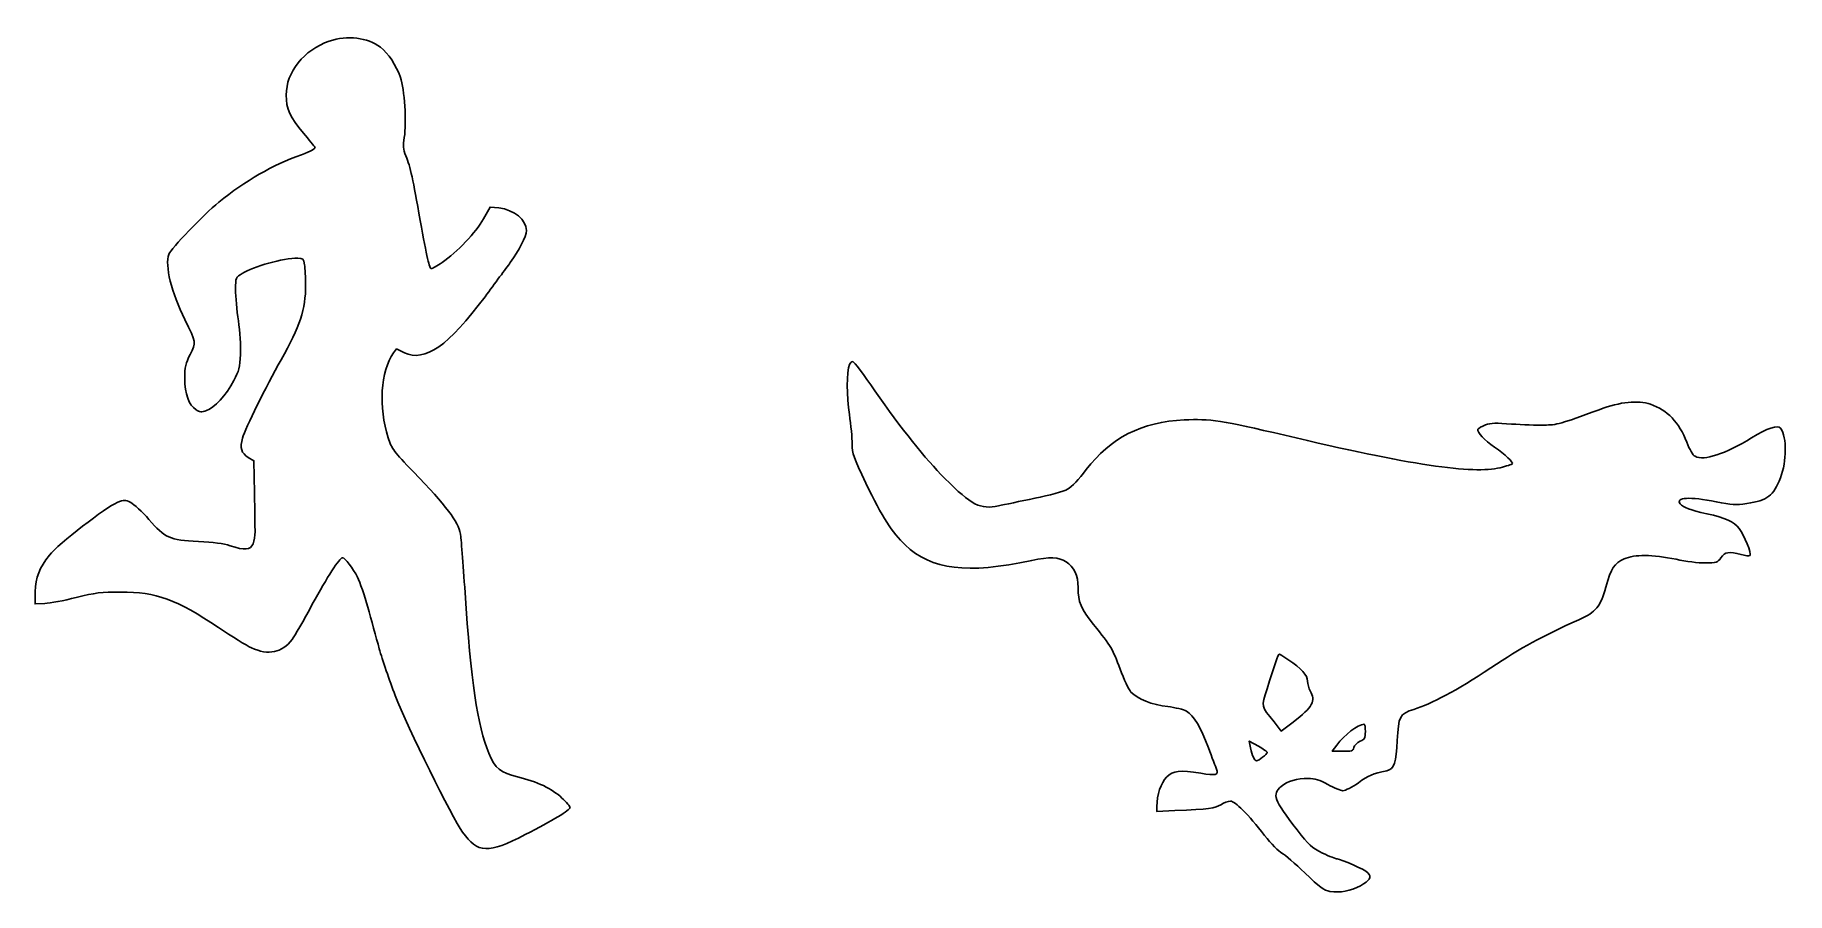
# Model space of a CAD drawing. Header units: centimetres. Extents: x -17.6 to 17.7, y -8.6 to 8.7.
import ezdxf

# ---------------------------------------------------------------- set-up
doc = ezdxf.new("R2010")
doc.units = ezdxf.units.CM
doc.header["$MEASUREMENT"] = 0
doc.layers.add('Layer 1', color=7, linetype='Continuous')

msp = doc.modelspace()

# ---------------------------------------------------------------- linework, layer by layer
at = {"layer": 'Layer 1'}
for points, knots in [([(-11.69458, 8.53369), (-12.21316, 8.35377), (-12.56241, 7.91633), (-12.56241, 7.44713), (-12.56241, 7.44713), (-12.56594, 7.17549), (-12.48127, 6.99205), (-12.21669, 6.6816), (-12.21669, 6.6816), (-12.1038, 6.54754), (-11.99797, 6.42054), (-11.98386, 6.39585), (-11.98386, 6.39585), (-11.96622, 6.37116), (-12.06147, 6.32177), (-12.2555, 6.24768), (-12.2555, 6.24768), (-12.84464, 6.03601), (-13.38086, 5.72557), (-13.91708, 5.29165), (-13.91708, 5.29165), (-14.23811, 5.02707), (-14.88016, 4.36032), (-14.92602, 4.24037), (-14.92602, 4.24037), (-15.01069, 4.02165), (-14.8731, 3.46426), (-14.60499, 2.92804), (-14.60499, 2.92804), (-14.36863, 2.45532), (-14.37216, 2.4659), (-14.49563, 2.22248), (-14.49563, 2.22248), (-14.59088, 2.04256), (-14.60499, 1.97906), (-14.60499, 1.73917), (-14.60499, 1.73917), (-14.60499, 1.4252), (-14.52385, 1.20648), (-14.37921, 1.11123), (-14.37921, 1.11123), (-14.30513, 1.06184), (-14.26985, 1.05831), (-14.16754, 1.09359), (-14.16754, 1.09359), (-14.01232, 1.14298), (-13.77243, 1.40403), (-13.61721, 1.69684), (-13.61721, 1.69684), (-13.5149, 1.89087), (-13.49374, 1.96495), (-13.48315, 2.22248), (-13.48315, 2.22248), (-13.47609, 2.39534), (-13.49373, 2.68462), (-13.52548, 2.90334), (-13.52548, 2.90334), (-13.55723, 3.11148), (-13.58192, 3.3937), (-13.58192, 3.52776), (-13.58192, 3.52776), (-13.58192, 3.7747), (-13.58192, 3.7747), (-13.44786, 3.85584), (-13.44786, 3.85584), (-13.21855, 4.00048), (-12.62942, 4.16276), (-12.32603, 4.16276), (-12.32603, 4.16276), (-12.22372, 4.16276), (-12.21314, 4.15218), (-12.19197, 4.03223), (-12.19197, 4.03223), (-12.18139, 3.95815), (-12.1708, 3.77117), (-12.1708, 3.61595), (-12.1708, 3.61595), (-12.1708, 3.14323), (-12.29074, 2.77987), (-12.66469, 2.11664), (-12.66469, 2.11664), (-12.97161, 1.57689), (-13.38436, 0.74081), (-13.4408, 0.53972), (-13.4408, 0.53972), (-13.50077, 0.34569), (-13.46549, 0.2328), (-13.32791, 0.15166), (-13.32791, 0.15166), (-13.32791, 0.15166), (-13.21149, 0.08463), (-13.21149, 0.08463), (-13.21149, 0.08463), (-13.21149, 0.08463), (-13.20091, -0.56448), (-13.20091, -0.56448), (-13.20091, -0.56448), (-13.19738, -0.92431), (-13.19033, -1.27709), (-13.19033, -1.35117), (-13.19033, -1.35117), (-13.1868, -1.42525), (-13.20797, -1.53109), (-13.22914, -1.59106), (-13.22914, -1.59106), (-13.28206, -1.71453), (-13.402, -1.72512), (-13.69128, -1.62987), (-13.69128, -1.62987), (-13.81828, -1.58401), (-14.03347, -1.55579), (-14.32981, -1.54168), (-14.32981, -1.54168), (-14.91542, -1.51346), (-15.00362, -1.47465), (-15.32817, -1.10071), (-15.32817, -1.10071), (-15.46223, -0.94549), (-15.62803, -0.79027), (-15.69506, -0.75852), (-15.69506, -0.75852), (-15.80442, -0.70208), (-15.82206, -0.70208), (-15.9667, -0.75852), (-15.9667, -0.75852), (-16.17837, -0.83966), (-17.15909, -1.59813), (-17.33195, -1.81685), (-17.33195, -1.81685), (-17.53303, -2.07085), (-17.61064, -2.26841), (-17.6177, -2.55416), (-17.6177, -2.55416), (-17.6177, -2.55416), (-17.62123, -2.8011), (-17.62123, -2.8011), (-17.62123, -2.8011), (-17.62123, -2.8011), (-17.4272, -2.79052), (-17.4272, -2.79052), (-17.4272, -2.79052), (-17.32137, -2.78699), (-17.03562, -2.73408), (-16.7922, -2.67058), (-16.7922, -2.67058), (-16.4112, -2.57533), (-16.28773, -2.56122), (-15.89262, -2.56122), (-15.89262, -2.56122), (-15.18706, -2.55769), (-14.7602, -2.71291), (-13.92765, -3.27736), (-13.92765, -3.27736), (-13.66307, -3.45375), (-13.36321, -3.63719), (-13.2609, -3.68658), (-13.2609, -3.68658), (-12.92223, -3.8418), (-12.64707, -3.78536), (-12.44246, -3.51725), (-12.44246, -3.51725), (-12.3966, -3.45375), (-12.21315, -3.13625), (-12.03677, -2.80817), (-12.03677, -2.80817), (-11.73691, -2.26136), (-11.48644, -1.86978), (-11.42646, -1.86978), (-11.42646, -1.86978), (-11.3806, -1.86978), (-11.21479, -2.0885), (-11.1266, -2.26489), (-11.1266, -2.26489), (-11.07721, -2.36014), (-10.98549, -2.63178), (-10.91846, -2.86814), (-10.91846, -2.86814), (-10.85496, -3.1045), (-10.74913, -3.48197), (-10.68915, -3.70422), (-10.68915, -3.70422), (-10.62565, -3.92647), (-10.48101, -4.34628), (-10.36812, -4.64261), (-10.36812, -4.64261), (-10.11059, -5.29525), (-9.22512, -7.09794), (-9.00993, -7.3978), (-9.00993, -7.3978), (-8.70301, -7.82819), (-8.4984, -7.83524), (-7.74699, -7.44719), (-7.74699, -7.44719), (-7.20018, -7.16497), (-6.84388, -6.94977), (-6.84388, -6.90038), (-6.84388, -6.90038), (-6.84388, -6.88274), (-6.91796, -6.79455), (-7.00969, -6.70988), (-7.00969, -6.70988), (-7.20372, -6.52291), (-7.51416, -6.37474), (-7.90575, -6.28302), (-7.90575, -6.28302), (-8.24794, -6.20188), (-8.35378, -6.11721), (-8.48078, -5.80677), (-8.48078, -5.80677), (-8.71009, -5.25644), (-8.84414, -4.33569), (-8.96056, -2.57533), (-8.96056, -2.57533), (-8.99937, -1.98266), (-9.0417, -1.44997), (-9.05228, -1.39352), (-9.05228, -1.39352), (-9.10167, -1.13952), (-9.3345, -0.8326), (-10.00125, -0.14116), (-10.00125, -0.14116), (-10.39636, 0.26806), (-10.43164, 0.31745), (-10.50925, 0.54676), (-10.50925, 0.54676), (-10.70681, 1.15707), (-10.66094, 1.89084), (-10.39989, 2.2542), (-10.39989, 2.2542), (-10.39989, 2.2542), (-10.33992, 2.33534), (-10.33992, 2.33534), (-10.33992, 2.33534), (-10.33992, 2.33534), (-10.18117, 2.25773), (-10.18117, 2.25773), (-10.18117, 2.25773), (-9.77195, 2.0637), (-9.29217, 2.39884), (-8.55839, 3.38662), (-8.55839, 3.38662), (-8.36436, 3.64768), (-8.13506, 3.95812), (-8.05039, 4.07454), (-8.05039, 4.07454), (-7.87047, 4.31796), (-7.72583, 4.60018), (-7.72583, 4.72012), (-7.72583, 4.72012), (-7.72583, 4.93884), (-7.96572, 5.1364), (-8.28322, 5.1752), (-8.28322, 5.1752), (-8.28322, 5.1752), (-8.45608, 5.19284), (-8.45608, 5.19284), (-8.45608, 5.19284), (-8.45608, 5.19284), (-8.59014, 4.95295), (-8.59014, 4.95295), (-8.59014, 4.95295), (-8.73831, 4.68131), (-9.12283, 4.27914), (-9.4227, 4.07806), (-9.4227, 4.07806), (-9.52501, 4.0075), (-9.62378, 3.95106), (-9.63789, 3.95106), (-9.63789, 3.95106), (-9.68022, 3.95106), (-9.72961, 4.17684), (-9.86367, 4.9212), (-9.86367, 4.9212), (-10.00831, 5.75376), (-10.06123, 5.99717), (-10.15295, 6.22295), (-10.15295, 6.22295), (-10.20587, 6.36406), (-10.21292, 6.42756), (-10.1847, 6.59337), (-10.1847, 6.59337), (-10.13531, 6.89676), (-10.17764, 7.56704), (-10.26231, 7.8034), (-10.26231, 7.8034), (-10.34698, 8.05034), (-10.50925, 8.29376), (-10.66448, 8.41018), (-10.66448, 8.41018), (-10.93259, 8.61126), (-11.3277, 8.65712), (-11.69459, 8.53365), (-11.69459, 8.53365), (-11.69459, 8.53365), (-11.69458, 8.53369), (-11.69458, 8.53369)], [0, 0, 0, 0, 0.01333333, 0.01333333, 0.01333333, 0.01333333, 0.02666667, 0.02666667, 0.02666667, 0.02666667, 0.04, 0.04, 0.04, 0.04, 0.05333333, 0.05333333, 0.05333333, 0.05333333, 0.06666667, 0.06666667, 0.06666667, 0.06666667, 0.08, 0.08, 0.08, 0.08, 0.09333333, 0.09333333, 0.09333333, 0.09333333, 0.10666667, 0.10666667, 0.10666667, 0.10666667, 0.12, 0.12, 0.12, 0.12, 0.13333333, 0.13333333, 0.13333333, 0.13333333, 0.14666667, 0.14666667, 0.14666667, 0.14666667, 0.16, 0.16, 0.16, 0.16, 0.17333333, 0.17333333, 0.17333333, 0.17333333, 0.18666667, 0.18666667, 0.18666667, 0.18666667, 0.2, 0.2, 0.2, 0.2, 0.21333333, 0.21333333, 0.21333333, 0.21333333, 0.22666667, 0.22666667, 0.22666667, 0.22666667, 0.24, 0.24, 0.24, 0.24, 0.25333333, 0.25333333, 0.25333333, 0.25333333, 0.26666667, 0.26666667, 0.26666667, 0.26666667, 0.28, 0.28, 0.28, 0.28, 0.29333333, 0.29333333, 0.29333333, 0.29333333, 0.30666667, 0.30666667, 0.30666667, 0.30666667, 0.32, 0.32, 0.32, 0.32, 0.33333333, 0.33333333, 0.33333333, 0.33333333, 0.34666667, 0.34666667, 0.34666667, 0.34666667, 0.36, 0.36, 0.36, 0.36, 0.37333333, 0.37333333, 0.37333333, 0.37333333, 0.38666667, 0.38666667, 0.38666667, 0.38666667, 0.4, 0.4, 0.4, 0.4, 0.41333333, 0.41333333, 0.41333333, 0.41333333, 0.42666667, 0.42666667, 0.42666667, 0.42666667, 0.44, 0.44, 0.44, 0.44, 0.45333333, 0.45333333, 0.45333333, 0.45333333, 0.46666667, 0.46666667, 0.46666667, 0.46666667, 0.48, 0.48, 0.48, 0.48, 0.49333333, 0.49333333, 0.49333333, 0.49333333, 0.50666667, 0.50666667, 0.50666667, 0.50666667, 0.52, 0.52, 0.52, 0.52, 0.53333333, 0.53333333, 0.53333333, 0.53333333, 0.54666667, 0.54666667, 0.54666667, 0.54666667, 0.56, 0.56, 0.56, 0.56, 0.57333333, 0.57333333, 0.57333333, 0.57333333, 0.58666667, 0.58666667, 0.58666667, 0.58666667, 0.6, 0.6, 0.6, 0.6, 0.61333333, 0.61333333, 0.61333333, 0.61333333, 0.62666667, 0.62666667, 0.62666667, 0.62666667, 0.64, 0.64, 0.64, 0.64, 0.65333333, 0.65333333, 0.65333333, 0.65333333, 0.66666667, 0.66666667, 0.66666667, 0.66666667, 0.68, 0.68, 0.68, 0.68, 0.69333333, 0.69333333, 0.69333333, 0.69333333, 0.70666667, 0.70666667, 0.70666667, 0.70666667, 0.72, 0.72, 0.72, 0.72, 0.73333333, 0.73333333, 0.73333333, 0.73333333, 0.74666667, 0.74666667, 0.74666667, 0.74666667, 0.76, 0.76, 0.76, 0.76, 0.77333333, 0.77333333, 0.77333333, 0.77333333, 0.78666667, 0.78666667, 0.78666667, 0.78666667, 0.8, 0.8, 0.8, 0.8, 0.81333333, 0.81333333, 0.81333333, 0.81333333, 0.82666667, 0.82666667, 0.82666667, 0.82666667, 0.84, 0.84, 0.84, 0.84, 0.85333333, 0.85333333, 0.85333333, 0.85333333, 0.86666667, 0.86666667, 0.86666667, 0.86666667, 0.88, 0.88, 0.88, 0.88, 0.89333333, 0.89333333, 0.89333333, 0.89333333, 0.90666667, 0.90666667, 0.90666667, 0.90666667, 0.92, 0.92, 0.92, 0.92, 0.93333333, 0.93333333, 0.93333333, 0.93333333, 0.94666667, 0.94666667, 0.94666667, 0.94666667, 0.96, 0.96, 0.96, 0.96, 0.97333333, 0.97333333, 0.97333333, 0.97333333, 1, 1, 1, 1]), ([(-1.21708, 2.02142), (-1.27352, 1.87678), (-1.27705, 1.37936), (-1.22061, 1.01248), (-1.22061, 1.01248), (-1.18886, 0.80434), (-1.16417, 0.53623), (-1.16417, 0.41981), (-1.16417, 0.41981), (-1.16417, 0.22931), (-1.13948, 0.15523), (-0.88548, -0.37041), (-0.88548, -0.37041), (-0.5574, -1.05127), (-0.35984, -1.36524), (-0.09526, -1.61219), (-0.09526, -1.61219), (0.43743, -2.11666), (1.14652, -2.20486), (2.4518, -1.92263), (2.4518, -1.92263), (2.81163, -1.84855), (2.99861, -1.8556), (3.14324, -1.95085), (3.14324, -1.95085), (3.30552, -2.05668), (3.38666, -2.23307), (3.38666, -2.46943), (3.38666, -2.46943), (3.38666, -2.76929), (3.43958, -2.89276), (3.6971, -3.21379), (3.6971, -3.21379), (4.05693, -3.66182), (4.08516, -3.71121), (4.23332, -4.11337), (4.23332, -4.11337), (4.3074, -4.31798), (4.40618, -4.52612), (4.45204, -4.57551), (4.45204, -4.57551), (4.57551, -4.71309), (4.88243, -4.83304), (5.19287, -4.86832), (5.19287, -4.86832), (5.34456, -4.88596), (5.5139, -4.92829), (5.57034, -4.96004), (5.57034, -4.96004), (5.71498, -5.04471), (5.86315, -5.29518), (6.01131, -5.69735), (6.01131, -5.69735), (6.08187, -5.89138), (6.15595, -6.08541), (6.17359, -6.13127), (6.17359, -6.13127), (6.22298, -6.24416), (6.15242, -6.2618), (5.85609, -6.21241), (5.85609, -6.21241), (5.42923, -6.14185), (5.30223, -6.15597), (5.16817, -6.29002), (5.16817, -6.29002), (5.05528, -6.40291), (4.97414, -6.64633), (4.97414, -6.87916), (4.97414, -6.87916), (4.97414, -6.87916), (4.97414, -6.98147), (4.97414, -6.98147), (4.97414, -6.98147), (4.97414, -6.98147), (5.3375, -6.96383), (5.3375, -6.96383), (5.3375, -6.96383), (6.03247, -6.93208), (6.14183, -6.91797), (6.26178, -6.84389), (6.26178, -6.84389), (6.32528, -6.80508), (6.40995, -6.77333), (6.45581, -6.77333), (6.45581, -6.77333), (6.54753, -6.77333), (6.81212, -7.03791), (7.14373, -7.46125), (7.14373, -7.46125), (7.27426, -7.62706), (7.42948, -7.78933), (7.49298, -7.82108), (7.49298, -7.82108), (7.55295, -7.85283), (7.76109, -8.03275), (7.95512, -8.21972), (7.95512, -8.21972), (8.25498, -8.51253), (8.33259, -8.56897), (8.45959, -8.59014), (8.45959, -8.59014), (8.66067, -8.62189), (8.87234, -8.58308), (9.07342, -8.47725), (9.07342, -8.47725), (9.26392, -8.37494), (9.30273, -8.30439), (9.22159, -8.21619), (9.22159, -8.21619), (9.16515, -8.15269), (8.6889, -7.9375), (8.60423, -7.9375), (8.60423, -7.9375), (8.58306, -7.9375), (8.44901, -7.88458), (8.31142, -7.81756), (8.31142, -7.81756), (8.08564, -7.7082), (8.03625, -7.66587), (7.79636, -7.35189), (7.79636, -7.35189), (7.32364, -6.73806), (7.28836, -6.63928), (7.47886, -6.477), (7.47886, -6.477), (7.60939, -6.37117), (7.7893, -6.31472), (8.02214, -6.31472), (8.02214, -6.31472), (8.1562, -6.31472), (8.24792, -6.34294), (8.41725, -6.43819), (8.41725, -6.43819), (8.53719, -6.50522), (8.67478, -6.56166), (8.72064, -6.56166), (8.72064, -6.56166), (8.7665, -6.56166), (8.90761, -6.4911), (9.03108, -6.40291), (9.03108, -6.40291), (9.23922, -6.25474), (9.31683, -6.22299), (9.60258, -6.15949), (9.60258, -6.15949), (9.75075, -6.12774), (9.79661, -5.99368), (9.81425, -5.54918), (9.81425, -5.54918), (9.83894, -5.06587), (9.86364, -5.01296), (10.14586, -4.92476), (10.14586, -4.92476), (10.51628, -4.80834), (10.98547, -4.55787), (11.69808, -4.08868), (11.69808, -4.08868), (12.34719, -3.66182), (12.68939, -3.47485), (13.47255, -3.11854), (13.47255, -3.11854), (13.82886, -2.95626), (13.89941, -2.86807), (14.01583, -2.46237), (14.01583, -2.46237), (14.12519, -2.07431), (14.18164, -1.98612), (14.38625, -1.8944), (14.38625, -1.8944), (14.59792, -1.79915), (14.95069, -1.80268), (15.43047, -1.90146), (15.43047, -1.90146), (15.62097, -1.94379), (15.88555, -1.97554), (16.01608, -1.97554), (16.01608, -1.97554), (16.24539, -1.97554), (16.26302, -1.96848), (16.33358, -1.86971), (16.33358, -1.86971), (16.41825, -1.75329), (16.49233, -1.73918), (16.73927, -1.80621), (16.73927, -1.80621), (16.82394, -1.8309), (16.90508, -1.83796), (16.91919, -1.82385), (16.91919, -1.82385), (16.95447, -1.7921), (16.80277, -1.41463), (16.704, -1.2841), (16.704, -1.2841), (16.59464, -1.14299), (16.42531, -1.06538), (16.05136, -0.98424), (16.05136, -0.98424), (15.70564, -0.90663), (15.57864, -0.86077), (15.51514, -0.78668), (15.51514, -0.78668), (15.40578, -0.65262), (15.70917, -0.63499), (16.23833, -0.74435), (16.23833, -0.74435), (16.54877, -0.80785), (16.63344, -0.81138), (16.85569, -0.77963), (16.85569, -0.77963), (17.27197, -0.71613), (17.39544, -0.62088), (17.53302, -0.26105), (17.53302, -0.26105), (17.66002, 0.08114), (17.66355, 0.54328), (17.53655, 0.73731), (17.53655, 0.73731), (17.48716, 0.81139), (17.25786, 0.73731), (16.95094, 0.54681), (16.95094, 0.54681), (16.4253, 0.21873), (15.99138, 0.07762), (15.815, 0.17287), (15.815, 0.17287), (15.76914, 0.19404), (15.70211, 0.31045), (15.64567, 0.45509), (15.64567, 0.45509), (15.49398, 0.85373), (15.25056, 1.10773), (14.91542, 1.22062), (14.91542, 1.22062), (14.65084, 1.30529), (14.31923, 1.27354), (13.88178, 1.11126), (13.88178, 1.11126), (13.08097, 0.81845), (13.03864, 0.80434), (12.77053, 0.80082), (12.77053, 0.80082), (12.62589, 0.79729), (12.33309, 0.80788), (12.11789, 0.82199), (12.11789, 0.82199), (11.8145, 0.84668), (11.69808, 0.84316), (11.59225, 0.80435), (11.59225, 0.80435), (11.51464, 0.77613), (11.44761, 0.73732), (11.44056, 0.71616), (11.44056, 0.71616), (11.41939, 0.65619), (11.56756, 0.49744), (11.7757, 0.35633), (11.7757, 0.35633), (11.98384, 0.21522), (12.16023, 0.04589), (12.13201, 0.01766), (12.13201, 0.01766), (12.12143, 0.0106), (12.01207, -0.02467), (11.88507, -0.05642), (11.88507, -0.05642), (11.34885, -0.194), (10.06121, 0.00002), (7.54943, 0.59622), (7.54943, 0.59622), (6.29001, 0.89255), (6.03954, 0.93136), (5.52449, 0.90666), (5.52449, 0.90666), (4.66371, 0.86433), (4.03577, 0.54683), (3.55246, -0.09523), (3.55246, -0.09523), (3.40782, -0.28573), (3.25613, -0.44448), (3.17499, -0.49034), (3.17499, -0.49034), (3.10091, -0.53267), (2.80457, -0.61381), (2.5153, -0.67378), (2.5153, -0.67378), (2.22955, -0.73022), (1.89794, -0.80078), (1.78152, -0.82547), (1.78152, -0.82547), (1.41816, -0.90308), (1.2453, -0.81489), (0.70555, -0.27514), (0.70555, -0.27514), (0.30338, 0.12703), (-0.16934, 0.71969), (-0.70556, 1.49228), (-0.70556, 1.49228), (-0.92781, 1.81331), (-1.12889, 2.07789), (-1.15006, 2.08142), (-1.15006, 2.08142), (-1.17475, 2.08142), (-1.20298, 2.0532), (-1.21709, 2.02145), (-1.21709, 2.02145), (-1.21709, 2.02145), (-1.21708, 2.02142), (-1.21708, 2.02142)], [0, 0, 0, 0, 0.01282051, 0.01282051, 0.01282051, 0.01282051, 0.02564103, 0.02564103, 0.02564103, 0.02564103, 0.03846154, 0.03846154, 0.03846154, 0.03846154, 0.05128205, 0.05128205, 0.05128205, 0.05128205, 0.06410256, 0.06410256, 0.06410256, 0.06410256, 0.07692308, 0.07692308, 0.07692308, 0.07692308, 0.08974359, 0.08974359, 0.08974359, 0.08974359, 0.1025641, 0.1025641, 0.1025641, 0.1025641, 0.11538462, 0.11538462, 0.11538462, 0.11538462, 0.12820513, 0.12820513, 0.12820513, 0.12820513, 0.14102564, 0.14102564, 0.14102564, 0.14102564, 0.15384615, 0.15384615, 0.15384615, 0.15384615, 0.16666667, 0.16666667, 0.16666667, 0.16666667, 0.17948718, 0.17948718, 0.17948718, 0.17948718, 0.19230769, 0.19230769, 0.19230769, 0.19230769, 0.20512821, 0.20512821, 0.20512821, 0.20512821, 0.21794872, 0.21794872, 0.21794872, 0.21794872, 0.23076923, 0.23076923, 0.23076923, 0.23076923, 0.24358974, 0.24358974, 0.24358974, 0.24358974, 0.25641026, 0.25641026, 0.25641026, 0.25641026, 0.26923077, 0.26923077, 0.26923077, 0.26923077, 0.28205128, 0.28205128, 0.28205128, 0.28205128, 0.29487179, 0.29487179, 0.29487179, 0.29487179, 0.30769231, 0.30769231, 0.30769231, 0.30769231, 0.32051282, 0.32051282, 0.32051282, 0.32051282, 0.33333333, 0.33333333, 0.33333333, 0.33333333, 0.34615385, 0.34615385, 0.34615385, 0.34615385, 0.35897436, 0.35897436, 0.35897436, 0.35897436, 0.37179487, 0.37179487, 0.37179487, 0.37179487, 0.38461538, 0.38461538, 0.38461538, 0.38461538, 0.3974359, 0.3974359, 0.3974359, 0.3974359, 0.41025641, 0.41025641, 0.41025641, 0.41025641, 0.42307692, 0.42307692, 0.42307692, 0.42307692, 0.43589744, 0.43589744, 0.43589744, 0.43589744, 0.44871795, 0.44871795, 0.44871795, 0.44871795, 0.46153846, 0.46153846, 0.46153846, 0.46153846, 0.47435897, 0.47435897, 0.47435897, 0.47435897, 0.48717949, 0.48717949, 0.48717949, 0.48717949, 0.5, 0.5, 0.5, 0.5, 0.51282051, 0.51282051, 0.51282051, 0.51282051, 0.52564103, 0.52564103, 0.52564103, 0.52564103, 0.53846154, 0.53846154, 0.53846154, 0.53846154, 0.55128205, 0.55128205, 0.55128205, 0.55128205, 0.56410256, 0.56410256, 0.56410256, 0.56410256, 0.57692308, 0.57692308, 0.57692308, 0.57692308, 0.58974359, 0.58974359, 0.58974359, 0.58974359, 0.6025641, 0.6025641, 0.6025641, 0.6025641, 0.61538462, 0.61538462, 0.61538462, 0.61538462, 0.62820513, 0.62820513, 0.62820513, 0.62820513, 0.64102564, 0.64102564, 0.64102564, 0.64102564, 0.65384615, 0.65384615, 0.65384615, 0.65384615, 0.66666667, 0.66666667, 0.66666667, 0.66666667, 0.67948718, 0.67948718, 0.67948718, 0.67948718, 0.69230769, 0.69230769, 0.69230769, 0.69230769, 0.70512821, 0.70512821, 0.70512821, 0.70512821, 0.71794872, 0.71794872, 0.71794872, 0.71794872, 0.73076923, 0.73076923, 0.73076923, 0.73076923, 0.74358974, 0.74358974, 0.74358974, 0.74358974, 0.75641026, 0.75641026, 0.75641026, 0.75641026, 0.76923077, 0.76923077, 0.76923077, 0.76923077, 0.78205128, 0.78205128, 0.78205128, 0.78205128, 0.79487179, 0.79487179, 0.79487179, 0.79487179, 0.80769231, 0.80769231, 0.80769231, 0.80769231, 0.82051282, 0.82051282, 0.82051282, 0.82051282, 0.83333333, 0.83333333, 0.83333333, 0.83333333, 0.84615385, 0.84615385, 0.84615385, 0.84615385, 0.85897436, 0.85897436, 0.85897436, 0.85897436, 0.87179487, 0.87179487, 0.87179487, 0.87179487, 0.88461538, 0.88461538, 0.88461538, 0.88461538, 0.8974359, 0.8974359, 0.8974359, 0.8974359, 0.91025641, 0.91025641, 0.91025641, 0.91025641, 0.92307692, 0.92307692, 0.92307692, 0.92307692, 0.93589744, 0.93589744, 0.93589744, 0.93589744, 0.94871795, 0.94871795, 0.94871795, 0.94871795, 0.96153846, 0.96153846, 0.96153846, 0.96153846, 0.97435897, 0.97435897, 0.97435897, 0.97435897, 1, 1, 1, 1]), ([(7.61294, -3.91936), (7.89163, -4.10633), (8.00805, -4.23686), (8.00805, -4.35328), (8.00805, -4.35328), (8.01158, -4.41325), (8.03274, -4.50145), (8.06097, -4.55084), (8.06097, -4.55084), (8.18091, -4.75898), (8.11389, -4.8754), (7.71878, -5.17878), (7.71878, -5.17878), (7.71878, -5.17878), (7.47889, -5.36222), (7.47889, -5.36222), (7.47889, -5.36222), (7.47889, -5.36222), (7.33425, -5.17525), (7.33425, -5.17525), (7.33425, -5.17525), (7.06967, -4.84364), (7.07672, -4.88597), (7.19314, -4.51203), (7.19314, -4.51203), (7.33778, -4.04636), (7.41892, -3.81), (7.43656, -3.81), (7.43656, -3.81), (7.44362, -3.81), (7.52123, -3.85939), (7.61295, -3.91936), (7.61295, -3.91936), (7.61295, -3.91936), (7.61294, -3.91936), (7.61294, -3.91936)], [0, 0, 0, 0, 0.1, 0.1, 0.1, 0.1, 0.2, 0.2, 0.2, 0.2, 0.3, 0.3, 0.3, 0.3, 0.4, 0.4, 0.4, 0.4, 0.5, 0.5, 0.5, 0.5, 0.6, 0.6, 0.6, 0.6, 0.7, 0.7, 0.7, 0.7, 0.8, 0.8, 0.8, 0.8, 1, 1, 1, 1]), ([(9.17222, -5.37281), (9.17222, -5.50334), (9.16164, -5.52803), (9.06639, -5.56684), (9.06639, -5.56684), (9.00642, -5.59506), (8.94997, -5.65151), (8.93939, -5.69384), (8.93939, -5.69384), (8.92528, -5.76087), (8.89706, -5.77145), (8.71361, -5.76792), (8.71361, -5.76792), (8.71361, -5.76792), (8.50547, -5.76792), (8.50547, -5.76792), (8.50547, -5.76792), (8.50547, -5.76792), (8.59719, -5.64445), (8.59719, -5.64445), (8.59719, -5.64445), (8.75241, -5.43631), (9.017, -5.22817), (9.14752, -5.22112), (9.14752, -5.22112), (9.16163, -5.22112), (9.17221, -5.28815), (9.17221, -5.37281), (9.17221, -5.37281), (9.17221, -5.37281), (9.17222, -5.37281), (9.17222, -5.37281)], [0, 0, 0, 0, 0.11111111, 0.11111111, 0.11111111, 0.11111111, 0.22222222, 0.22222222, 0.22222222, 0.22222222, 0.33333333, 0.33333333, 0.33333333, 0.33333333, 0.44444444, 0.44444444, 0.44444444, 0.44444444, 0.55555556, 0.55555556, 0.55555556, 0.55555556, 0.66666667, 0.66666667, 0.66666667, 0.66666667, 0.77777778, 0.77777778, 0.77777778, 0.77777778, 1, 1, 1, 1]), ([(7.19667, -5.79261), (7.19667, -5.82083), (7.02028, -5.96194), (6.98148, -5.96194), (6.98148, -5.96194), (6.93915, -5.96194), (6.88976, -5.85611), (6.86154, -5.70088), (6.86154, -5.70088), (6.86154, -5.70088), (6.83332, -5.5633), (6.83332, -5.5633), (6.83332, -5.5633), (6.83332, -5.5633), (7.01676, -5.66561), (7.01676, -5.66561), (7.01676, -5.66561), (7.11554, -5.72205), (7.19668, -5.7785), (7.19668, -5.79261), (7.19668, -5.79261), (7.19668, -5.79261), (7.19667, -5.79261), (7.19667, -5.79261)], [0, 0, 0, 0, 0.14285714, 0.14285714, 0.14285714, 0.14285714, 0.28571429, 0.28571429, 0.28571429, 0.28571429, 0.42857143, 0.42857143, 0.42857143, 0.42857143, 0.57142857, 0.57142857, 0.57142857, 0.57142857, 0.71428571, 0.71428571, 0.71428571, 0.71428571, 1, 1, 1, 1])]:
    msp.add_open_spline(points, degree=3, knots=knots, dxfattribs=at)

doc.saveas('drawing.dxf')
